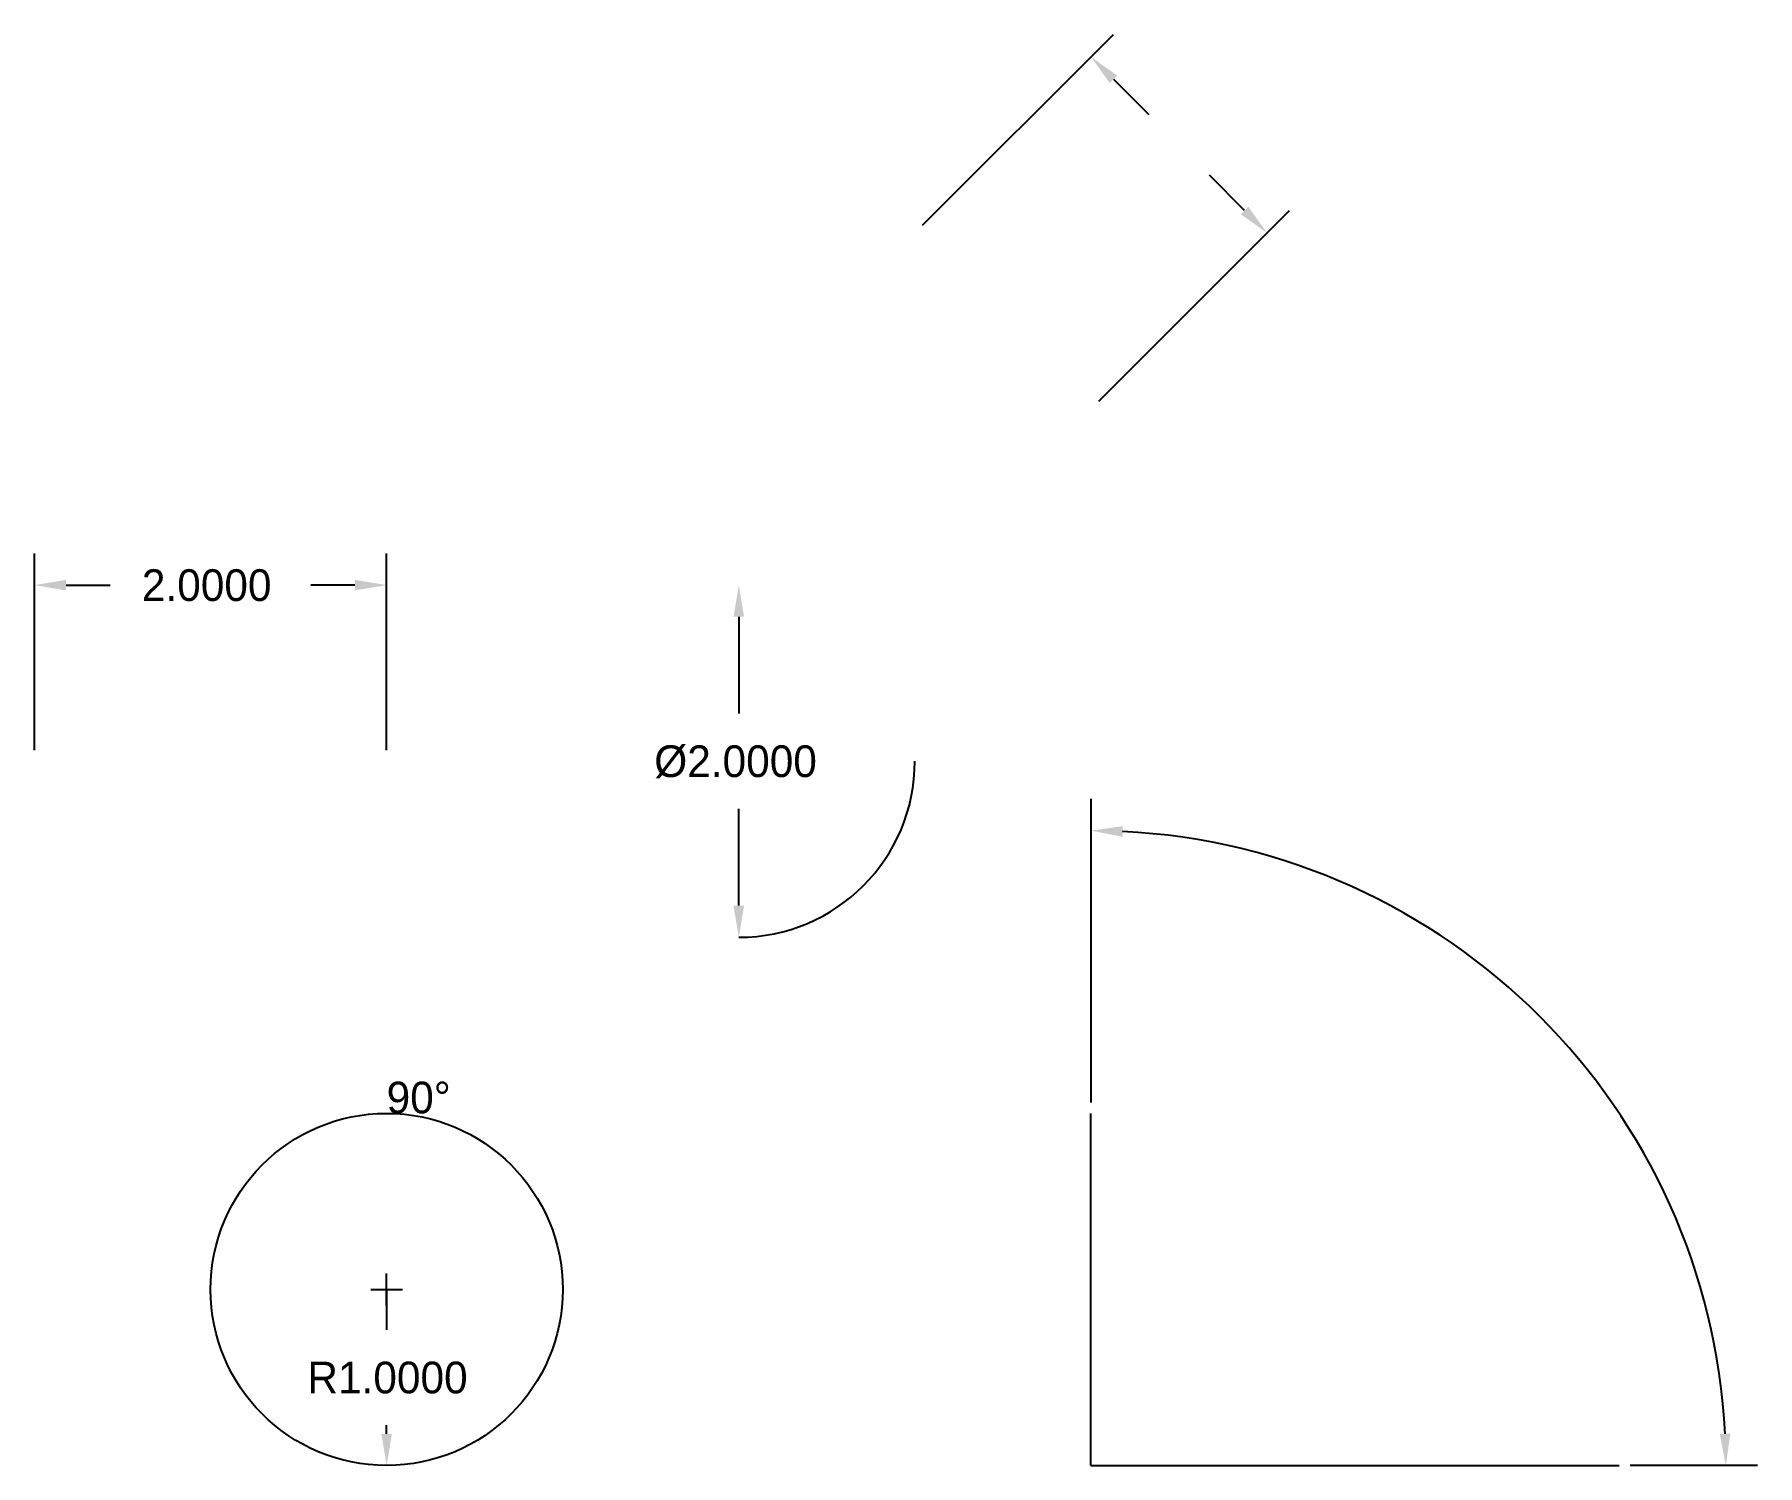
# Model space of a CAD drawing. Extents: x 1 to 10.79, y 1 to 9.13.
import ezdxf

# ---------------------------------------------------------------- set-up
doc = ezdxf.new("R2010")
doc.units = 0
doc.layers.get('0').update_dxf_attribs({"linetype": 'CONTINUOUS'})
doc.dimstyles.get("Standard").update_dxf_attribs({"dimtxt": 2.5, "dimasz": 2.5, "dimexe": 1.25, "dimexo": 0.625, "dimtad": 1, "dimcen": 2.5, "dimazin": 3, "dimtfac": 1, "dimtmove": 0, "dimatfit": 3})

# ---------------------------------------------------------------- blocks, each defined once
blk = doc.blocks.new('*D')
at = {"color": 0}
for p, q in [((6.0442, 8.0442), (7.1273, 9.1273)), ((7.1273, 8.8727), (7.3277, 8.6723)), ((7.8727, 8.1273), (7.6723, 8.3277)), ((7.0442, 7.0442), (8.1273, 8.1273)), ((1, 5.0625), (1, 6.18)), ((3, 5.0625), (3, 6.18)), ((1.18, 6), (1.43, 6)), ((2.82, 6), (2.57, 6)), ((5, 5.82), (5, 5.27)), ((5, 4.18), (5, 4.73)), ((7, 4.7856), (7, 3.0625)), ((3, 1.91), (3, 2.09)), ((2.91, 2), (3.09, 2)), ((3, 2), (3, 1.77)), ((3, 1.18), (3, 1.23)), ((10.7856, 1), (10.0625, 1))]:
    blk.add_line(p, q, dxfattribs=at)
blk.add_arc((7, 1), 3.6056, 2.86068, 87.13932, dxfattribs=at)
for points in [[(7.1061, 8.8515), (7.1485, 8.8939), (7, 9)], [(7.8515, 8.1061), (7.8939, 8.1485), (8, 8)], [(1.18, 5.97), (1.18, 6.03), (1, 6)], [(2.82, 5.97), (2.82, 6.03), (3, 6)], [(5.03, 5.82), (4.97, 5.82), (5, 6)], [(7.1792, 4.5711), (7.1807, 4.631), (7, 4.6056)], [(5.03, 4.18), (4.97, 4.18), (5, 4)], [(3.03, 1.18), (2.97, 1.18), (3, 1)], [(10.5711, 1.1792), (10.631, 1.1807), (10.6056, 1)]]:
    blk.add_solid(points, dxfattribs=at)
for s, p in [('2.0000', (1.61, 5.91)), ('%%1292.0000', (4.52, 4.91)), ('90%%127', (3, 3)), ('R1.0000', (2.55, 1.41))]:
    blk.add_text(s, height=0.18, dxfattribs=at).set_placement(p)

msp = doc.modelspace()

# ---------------------------------------------------------------- linework, layer by layer
at = {"color": 0}
for q in [(7, 3), (10, 1)]:
    msp.add_line((7, 1), q, dxfattribs=at)
msp.add_circle((3, 2), 1, dxfattribs=at)
msp.add_arc((5, 5), 1, 270, 0, dxfattribs=at)

# ---------------------------------------------------------------- dimensions: what is measured, and where the dimension line sits
dim = msp.add_radius_dim(center=(3, 2), mpoint=(3, 1), dimstyle='Standard', dxfattribs=at)
dim.commit()
dim.dimension.update_dxf_attribs({"geometry": '*D', "text_midpoint": (3, 1.5)})
dim = msp.add_diameter_dim_2p(p1=(5, 6), p2=(5, 4), dimstyle='Standard', dxfattribs=at)
dim.commit()
dim.dimension.update_dxf_attribs({"geometry": '*D', "text_midpoint": (5, 5)})
dim = msp.add_angular_dim_2l(base=(10, 3), line1=((7, 1), (7, 3)), line2=((7, 1), (10, 1)), dimstyle='Standard', dxfattribs=at)
dim.commit()
dim.dimension.update_dxf_attribs({"geometry": '*D', "text_midpoint": (3.195, 3.09), "dimtype": 130})
dim = msp.add_aligned_dim(p1=(6, 8), p2=(7, 7), distance=1.4142, text=' ', dimstyle='Standard', dxfattribs=at)
dim.commit()
dim.dimension.update_dxf_attribs({"geometry": '*D', "text_midpoint": (7.5, 8.5)})
dim = msp.add_linear_dim(base=(3, 6), p1=(1, 5), p2=(3, 5), dimstyle='Standard', dxfattribs=at)
dim.commit()
dim.dimension.update_dxf_attribs({"geometry": '*D', "text_midpoint": (2, 6)})

doc.saveas('drawing.dxf')
